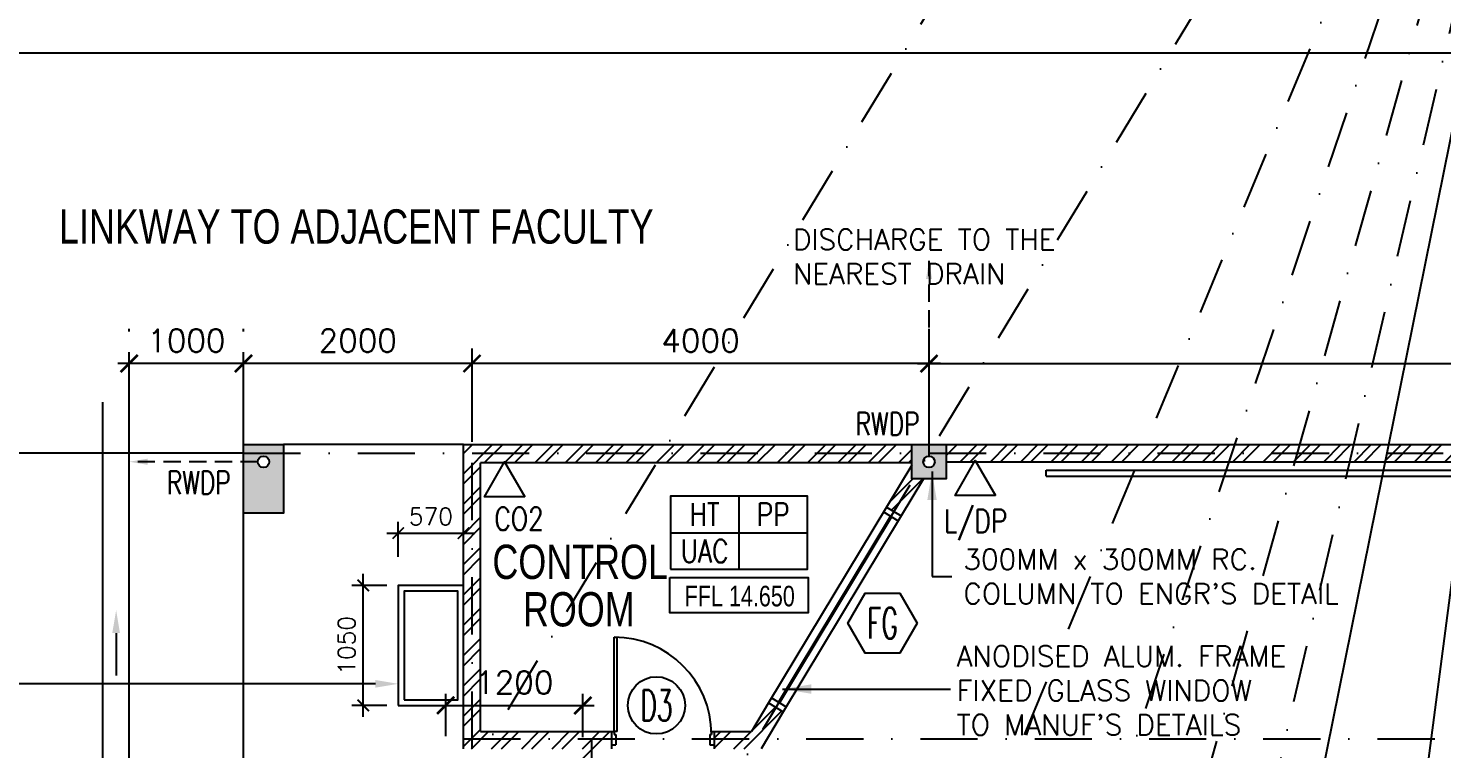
# Model space of a CAD drawing. Extents: x 2879167 to 2959690, y -882003 to -585933.
# Drawn here: x 2900321 to 2912693, y -844861 to -838558 of the extents above; entities that cross this region are included whole.
import ezdxf
from ezdxf.enums import TextEntityAlignment as Align

# ---------------------------------------------------------------- set-up
doc = ezdxf.new("R2010")
doc.units = 0
doc.header["$LTSCALE"] = 1000
doc.header["$MEASUREMENT"] = 0
doc.header["$PDMODE"] = 66
doc.linetypes.add('DASHDOT', pattern=[1, 0.5, -0.25, 0, -0.25])
doc.linetypes.add('DASHED', pattern=[0.75, 0.5, -0.25])
doc.layers.get('0').update_dxf_attribs({"linetype": 'CONTINUOUS'})
doc.layers.get('DEFPOINTS').update_dxf_attribs({"linetype": 'CONTINUOUS'})
for name, color, linetype in [('-FF', 240, 'CONTINUOUS'), ('COL', 3, 'CONTINUOUS'), ('DIM', 5, 'CONTINUOUS'), ('DR', 5, 'CONTINUOUS'), ('DRAIN', 1, 'CONTINUOUS'), ('Finishes', 1, 'CONTINUOUS'), ('GRID', 6, 'DASHDOT'), ('H', 6, 'CONTINUOUS'), ('kotak', 190, 'CONTINUOUS'), ('LINE', 7, 'CONTINUOUS'), ('RWDP', 5, 'CONTINUOUS'), ('SCH-WIN', 7, 'CONTINUOUS'), ('Sch_Door', 7, 'CONTINUOUS'), ('Sch_Window', 2, 'CONTINUOUS'), ('SPEC', 7, 'CONTINUOUS'), ('TEXT', 7, 'CONTINUOUS'), ('WALL', 2, 'CONTINUOUS'), ('WIN', 5, 'CONTINUOUS')]:
    doc.layers.add(name, color=color, linetype=linetype)
doc.styles.add('E', font='ROMANS.SHX')
doc.styles.add('ROMANS', font='romans.shx')
doc.styles.get("Standard").update_dxf_attribs({"font": 'Helv.shx'})
doc.dimstyles.new('LEADER', dxfattribs={"dimscale": 100, "dimtxt": 2, "dimasz": 2, "dimexe": 1, "dimexo": 1, "dimgap": 0.5, "dimtad": 0, "dimdec": 0, "dimzin": 0, "dimdsep": 46, "dimtxsty": 'ROMANS', "dimcen": 0, "dimdle": 1, "dimclrd": 1, "dimclre": 255, "dimadec": 0, "dimazin": 0, "dimtfac": 1, "dimtdec": 0, "dimtofl": 0, "dimtmove": 2, "dimatfit": 3, "dimfxl": 0, "dimtolj": 1, "dimtzin": 0, "dimarcsym": 0})
doc.dimstyles.get("Standard").update_dxf_attribs({"dimscale": 5, "dimtxt": 1, "dimasz": 2, "dimexe": 1, "dimexo": 1, "dimgap": 1, "dimtad": 0, "dimtih": 1, "dimtoh": 1, "dimdec": 4, "dimzin": 0, "dimdsep": 46, "dimtxsty": 'ROMANS', "dimcen": 1, "dimadec": 0, "dimazin": 0, "dimtfac": 1, "dimtdec": 4, "dimtofl": 0, "dimtmove": 0, "dimatfit": 3, "dimfxl": 0, "dimtolj": 1, "dimtzin": 0, "dimarcsym": 0})
doc.dimstyles.new('STANDARD$0', dxfattribs={"dimscale": 0, "dimtxt": 8, "dimasz": 6, "dimexe": 1, "dimexo": 1, "dimgap": 3, "dimtad": 1, "dimdec": 0, "dimlfac": -1, "dimrnd": 1, "dimzin": 0, "dimdsep": 46, "dimtxsty": 'Standard', "dimcen": 0, "dimclrd": 5, "dimclre": 250, "dimadec": 0, "dimazin": 0, "dimtfac": 1, "dimtdec": 4, "dimtofl": 0, "dimtmove": 0, "dimatfit": 3, "dimfxl": 0, "dimtolj": 1, "dimtzin": 0, "dimarcsym": 0})

# ---------------------------------------------------------------- blocks, each defined once
blk = doc.blocks.new('_ARCHTICK')
at = {"color": 0, "linetype": 'ByBlock', "const_width": 0.15}
blk.add_lwpolyline([(-0.5, -0.5), (0.5, 0.5)], dxfattribs=at)
blk = doc.blocks.new('*D195')
at = {"layer": 'DEFPOINTS', "color": 0}
for p in [(2914231, -832276), (2914231, -832276), (2913813, -834561), (2898231, -858827), (2931005, -860112)]:
    blk.add_point(p, dxfattribs=at)
at = {"layer": 'DIM'}
blk.add_arc((2914231, -832276), 2323, 238.927, 301.073, dxfattribs=at)
at = {"layer": 'DIM', "xscale": 200, "yscale": 200, "zscale": 200}
for p, rotation in [((2913032, -834265), 148.9270490380316), ((2915430, -834265), 31.07295098388072)]:
    blk.add_blockref('_ARCHTICK', p, dxfattribs=dict(at, rotation=rotation))
at = {"layer": 'DIM', "color": 7, "insert": (2914231, -834379), "char_height": 200, "attachment_point": 5, "rotation": 0, "style": 'ROMANS'}
blk.add_mtext('\\A1;62°8\'45"', dxfattribs=at)
blk = doc.blocks.new('*D196')
at = {"layer": 'DEFPOINTS', "color": 0}
for p in [(2908205, -841491), (2920257, -841491), (2920257, -841491)]:
    blk.add_point(p, dxfattribs=at)
at = {"layer": 'DIM', "color": 0}
blk.add_line((2908105, -841491), (2920357, -841491), dxfattribs=at)
at = {"layer": 'DIM', "color": 0, "xscale": 150, "yscale": 150, "zscale": 150, "rotation": 180}
blk.add_blockref('_ARCHTICK', (2908205, -841491), dxfattribs=at)
at = {"layer": 'DIM', "color": 0, "xscale": 150, "yscale": 150, "zscale": 150}
blk.add_blockref('_ARCHTICK', (2920257, -841491), dxfattribs=at)
at = {"layer": 'DIM', "color": 7, "insert": (2915012, -841281), "char_height": 200, "attachment_point": 5, "style": 'ROMANS'}
blk.add_mtext('\\A1;12050', dxfattribs=at)
blk = doc.blocks.new('*D205')
at = {"layer": 'DEFPOINTS', "color": 0}
for p in [(2904205, -841491), (2904205, -842276), (2908205, -842276)]:
    blk.add_point(p, dxfattribs=at)
at = {"layer": 'DIM', "color": 0}
for p, q in [((2908305, -841491), (2904105, -841491)), ((2904205, -842176), (2904205, -841391)), ((2908205, -842176), (2908205, -841391))]:
    blk.add_line(p, q, dxfattribs=at)
at = {"layer": 'DIM', "color": 0, "xscale": 150, "yscale": 150, "zscale": 150}
for p, rotation in [((2904205, -841491), 180.0000000183428), ((2908205, -841491), 1.834276730505735e-08)]:
    blk.add_blockref('_ARCHTICK', p, dxfattribs=dict(at, rotation=rotation))
at = {"layer": 'DIM', "color": 7, "insert": (2906205, -841291), "char_height": 200, "attachment_point": 5, "rotation": 0, "style": 'ROMANS'}
blk.add_mtext('\\A1;4000', dxfattribs=at)
blk = doc.blocks.new('*D206')
at = {"layer": 'DEFPOINTS', "color": 0}
for p in [(2902205, -841491), (2904205, -842211), (2902205, -842311)]:
    blk.add_point(p, dxfattribs=at)
at = {"layer": 'DIM', "color": 0}
for p, q in [((2904305, -841491), (2902105, -841491)), ((2902205, -842211), (2902205, -841391)), ((2904205, -842111), (2904205, -841391))]:
    blk.add_line(p, q, dxfattribs=at)
at = {"layer": 'DIM', "color": 0, "xscale": 150, "yscale": 150, "zscale": 150}
for p, rotation in [((2902205, -841491), 180.0000000183428), ((2904205, -841491), 1.834276730505735e-08)]:
    blk.add_blockref('_ARCHTICK', p, dxfattribs=dict(at, rotation=rotation))
at = {"layer": 'DIM', "color": 7, "insert": (2903205, -841291), "char_height": 200, "attachment_point": 5, "rotation": 0, "style": 'ROMANS'}
blk.add_mtext('\\A1;2000', dxfattribs=at)
blk = doc.blocks.new('*D207')
at = {"layer": 'DEFPOINTS', "color": 0}
for p in [(2901205, -841491), (2901205, -841879), (2902205, -841879)]:
    blk.add_point(p, dxfattribs=at)
at = {"layer": 'DIM', "color": 0}
for p, q in [((2902305, -841491), (2901105, -841491)), ((2901205, -841779), (2901205, -841391)), ((2902205, -841779), (2902205, -841391))]:
    blk.add_line(p, q, dxfattribs=at)
at = {"layer": 'DIM', "color": 0, "xscale": 150, "yscale": 150, "zscale": 150}
for p, rotation in [((2901205, -841491), 180.0000000183428), ((2902205, -841491), 1.834276730505735e-08)]:
    blk.add_blockref('_ARCHTICK', p, dxfattribs=dict(at, rotation=rotation))
at = {"layer": 'DIM', "color": 7, "insert": (2901705, -841291), "char_height": 200, "attachment_point": 5, "rotation": 0, "style": 'ROMANS'}
blk.add_mtext('\\A1;1000', dxfattribs=at)
blk = doc.blocks.new('*D208')
at = {"layer": 'DEFPOINTS', "color": 0}
for p in [(2905175, -844482), (2903975, -844851), (2905175, -844861)]:
    blk.add_point(p, dxfattribs=at)
at = {"layer": 'DIM', "color": 0}
for p, q in [((2903975, -844751), (2903975, -844382)), ((2905175, -844761), (2905175, -844382)), ((2903875, -844482), (2905275, -844482))]:
    blk.add_line(p, q, dxfattribs=at)
at = {"layer": 'DIM', "color": 0, "xscale": 150, "yscale": 150, "zscale": 150}
for p, rotation in [((2903975, -844482), 180.0000000183428), ((2905175, -844482), 1.834279318118659e-08)]:
    blk.add_blockref('_ARCHTICK', p, dxfattribs=dict(at, rotation=rotation))
at = {"layer": 'DIM', "color": 7, "insert": (2904575, -844282), "char_height": 200, "attachment_point": 5, "rotation": 0, "style": 'ROMANS'}
blk.add_mtext('\\A1;1200', dxfattribs=at)
blk = doc.blocks.new('*D211')
at = {"layer": 'DEFPOINTS', "color": 0}
for p in [(2914231, -832276), (2914231, -832276), (2910578, -865824), (2917884, -865824), (2912983, -866783)]:
    blk.add_point(p, dxfattribs=at)
at = {"layer": 'DIM'}
for p, q in [((2910567, -865923), (2910482, -866702)), ((2917895, -865923), (2917980, -866702))]:
    blk.add_line(p, q, dxfattribs=at)
blk.add_arc((2914231, -832276), 34530, 263.7854, 276.2146, dxfattribs=at)
at = {"layer": 'DIM', "xscale": 200, "yscale": 200, "zscale": 200}
for p, rotation in [((2910493, -866602), 173.7854098226173), ((2917969, -866602), 6.214590176150291)]:
    blk.add_blockref('_ARCHTICK', p, dxfattribs=dict(at, rotation=rotation))
at = {"layer": 'DIM', "color": 7, "insert": (2914231, -866586), "char_height": 200, "attachment_point": 5, "style": 'ROMANS'}
blk.add_mtext('\\A1;12°25\'45"', dxfattribs=at)
blk = doc.blocks.new('*D214')
at = {"layer": 'DEFPOINTS', "color": 0}
for p in [(2914231, -832276), (2914231, -832276), (2903496, -864095), (2905581, -865721), (2910578, -865824)]:
    blk.add_point(p, dxfattribs=at)
at = {"layer": 'DIM'}
for p, q in [((2903464, -864190), (2903155, -865104)), ((2910567, -865923), (2910481, -866718))]:
    blk.add_line(p, q, dxfattribs=at)
blk.add_arc((2914231, -832276), 34546, 251.3562, 263.7854, dxfattribs=at)
at = {"layer": 'DIM', "xscale": 200, "yscale": 200, "zscale": 200}
for p, rotation in [((2903187, -865009), 161.3562291409189), ((2910491, -866619), 353.7854095700074)]:
    blk.add_blockref('_ARCHTICK', p, dxfattribs=dict(at, rotation=rotation))
at = {"layer": 'DIM', "color": 7, "insert": (2906843, -865798), "char_height": 200, "attachment_point": 5, "rotation": 347.5708, "style": 'ROMANS'}
blk.add_mtext('\\A1;12°25\'45"', dxfattribs=at)
blk = doc.blocks.new('*D215')
at = {"layer": 'DEFPOINTS', "color": 0}
for p in [(2914231, -832276), (2914231, -832276), (2896783, -861230), (2898592, -863063), (2903496, -864095)]:
    blk.add_point(p, dxfattribs=at)
at = {"layer": 'DIM'}
for p, q in [((2896732, -861316), (2896357, -861938)), ((2903464, -864190), (2903160, -865090))]:
    blk.add_line(p, q, dxfattribs=at)
blk.add_arc((2914231, -832276), 34532, 238.927, 251.3562, dxfattribs=at)
at = {"layer": 'DIM', "xscale": 200, "yscale": 200, "zscale": 200}
for p, rotation in [((2896408, -861853), 148.9270488143155), ((2903192, -864995), 341.3562291409183)]:
    blk.add_blockref('_ARCHTICK', p, dxfattribs=dict(at, rotation=rotation))
at = {"layer": 'DIM', "color": 7, "insert": (2899807, -863409), "char_height": 200, "attachment_point": 5, "rotation": 335.1416, "style": 'ROMANS'}
blk.add_mtext('\\A1;12°25\'45"', dxfattribs=at)
blk = doc.blocks.new('*D248')
at = {"layer": 'DEFPOINTS', "color": 0}
for p in [(2914231, -832276), (2910020, -864502)]:
    blk.add_point(p, dxfattribs=at)
at = {"layer": 'DIM', "color": 0}
blk.add_line((2914244, -832176), (2910008, -864601), dxfattribs=at)
at = {"layer": 'DIM', "color": 0, "xscale": 150, "yscale": 150, "zscale": 150, "rotation": 262.5559261488257}
blk.add_blockref('_ARCHTICK', (2910020, -864502), dxfattribs=at)
at = {"layer": 'DIM', "color": 7, "insert": (2911107, -854329), "char_height": 200, "attachment_point": 5, "rotation": 82.5559, "style": 'ROMANS'}
blk.add_mtext('\\A1;R32500', dxfattribs=at)
blk = doc.blocks.new('*D241')
at = {"layer": 'DEFPOINTS', "color": 0}
for p in [(2914231, -832276), (2914231, -832276), (2901771, -864243), (2900803, -864503), (2903074, -865344)]:
    blk.add_point(p, dxfattribs=at)
at = {"layer": 'DIM'}
blk.add_arc((2914231, -832276), 34310, 247.3801, 251.3562, dxfattribs=at)
at = {"layer": 'DIM', "xscale": 200, "yscale": 200, "zscale": 200}
for p, rotation in [((2901035, -863946), 157.3801448760717), ((2903263, -864785), 341.3562392169155)]:
    blk.add_blockref('_ARCHTICK', p, dxfattribs=dict(at, rotation=rotation))
at = {"layer": 'DIM', "color": 7, "insert": (2902219, -864180), "char_height": 200, "attachment_point": 5, "rotation": 339.3682, "style": 'ROMANS'}
blk.add_mtext('\\A1;3°58\'34"', dxfattribs=at)
blk = doc.blocks.new('*D242')
at = {"layer": 'DEFPOINTS', "color": 0}
for p in [(2914231, -832276), (2914231, -832276), (2903828, -864970), (2903070, -865356), (2904805, -865892)]:
    blk.add_point(p, dxfattribs=at)
at = {"layer": 'DIM'}
blk.add_arc((2914231, -832276), 34310, 251.3562, 254.3361, dxfattribs=at)
at = {"layer": 'DIM', "xscale": 200, "yscale": 200, "zscale": 200}
for p, rotation in [((2903263, -864785), 161.3562293810234), ((2904968, -865311), 344.3361454312286)]:
    blk.add_blockref('_ARCHTICK', p, dxfattribs=dict(at, rotation=rotation))
at = {"layer": 'DIM', "color": 7, "insert": (2904177, -864850), "char_height": 200, "attachment_point": 5, "rotation": 342.8462, "style": 'ROMANS'}
blk.add_mtext('\\A1;2°58\'48"', dxfattribs=at)
blk = doc.blocks.new('A$C20F67EEF')
at = {"layer": 'LINE', "color": 5}
blk.add_line((33, 200), (33, 571), dxfattribs=at)
blk.add_solid([(0, 200), (67, 200), (33, 0)], dxfattribs=at)
blk = doc.blocks.new('DR900')
at = {"layer": 'DR'}
for p, q in [((25, 940), (50, 940)), ((25, 115), (25, 940)), ((50, 115), (50, 940)), ((0, 115), (25, 115)), ((0, 0), (38, 0)), ((50, 115), (25, 115)), ((25, 115), (25, 90)), ((25, 90), (38, 90)), ((38, 90), (38, 0)), ((862, 90), (875, 90)), ((862, 90), (862, 0)), ((862, 0), (900, 0)), ((875, 115), (900, 115)), ((875, 115), (875, 90))]:
    blk.add_line(p, q, dxfattribs=at)
blk.add_arc((25, 90), 850, 0, 90, dxfattribs=at)
blk = doc.blocks.new('*D187')
at = {"layer": 'DEFPOINTS', "color": 0, "ltscale": 0.1}
for p in [(2914231, -832276), (2908510, -860604)]:
    blk.add_point(p, dxfattribs=at)
at = {"layer": 'DIM', "ltscale": 0.1}
blk.add_line((2914251, -832177), (2908491, -860702), dxfattribs=at)
at = {"layer": 'DIM', "ltscale": 0.1, "xscale": 200, "yscale": 200, "zscale": 200, "rotation": 258.5830123765257}
blk.add_blockref('_ARCHTICK', (2908510, -860604), dxfattribs=at)
at = {"layer": 'DIM', "color": 7, "ltscale": 0.1, "insert": (2909550, -854231), "char_height": 200, "attachment_point": 5, "rotation": 78.583, "style": 'ROMANS'}
blk.add_mtext('\\A1;R28900', dxfattribs=at)
blk = doc.blocks.new('*D258')
at = {"color": 7, "lineweight": -2}
for p, q in [((2903460, -842975), (2904230, -842975)), ((2903560, -843183), (2903560, -842875)), ((2904130, -843183), (2904130, -842875))]:
    blk.add_line(p, q, dxfattribs=at)
at = {"layer": 'DEFPOINTS', "color": 0}
for p in [(2904130, -842975), (2903560, -843283), (2904130, -843283)]:
    blk.add_point(p, dxfattribs=at)
at = {"color": 7, "lineweight": -2, "xscale": 100, "yscale": 100, "zscale": 100, "rotation": 180}
blk.add_blockref('_ARCHTICK', (2903560, -842975), dxfattribs=at)
at = {"color": 7, "lineweight": -2, "xscale": 100, "yscale": 100, "zscale": 100}
blk.add_blockref('_ARCHTICK', (2904130, -842975), dxfattribs=at)
at = {"color": 7, "insert": (2903845, -842830), "char_height": 150, "attachment_point": 5, "style": 'E'}
blk.add_mtext('\\A1;570', dxfattribs=at)
blk = doc.blocks.new('*D259')
at = {"color": 7, "lineweight": -2}
for p, q in [((2903253, -844582), (2903253, -843332)), ((2903460, -843432), (2903153, -843432)), ((2903460, -844482), (2903153, -844482))]:
    blk.add_line(p, q, dxfattribs=at)
at = {"layer": 'DEFPOINTS', "color": 0}
for p in [(2903253, -843432), (2903560, -843432), (2903560, -844482)]:
    blk.add_point(p, dxfattribs=at)
at = {"color": 7, "lineweight": -2, "xscale": 100, "yscale": 100, "zscale": 100}
for p, rotation in [((2903253, -843432), 90), ((2903253, -844482), 270)]:
    blk.add_blockref('_ARCHTICK', p, dxfattribs=dict(at, rotation=rotation))
at = {"color": 7, "insert": (2903108, -843957), "char_height": 150, "attachment_point": 5, "rotation": 90, "style": 'E'}
blk.add_mtext('\\A1;1050', dxfattribs=at)

msp = doc.modelspace()

# ---------------------------------------------------------------- hatches: boundary and pattern name
at = {"layer": 'H', "ltscale": 0.1}
h = msp.add_hatch(dxfattribs=at)
h.set_pattern_fill('AR-CONC', color=256, scale=35, style=0)
h.set_pattern_definition([(50, (488140.78, 85286.4), (251.041064, -21.963247), [26.25, -288.75]), (355, (488140.78, 85286.4), (-48.562967, 263.267247), [21, -231]), (100.4514, (488161.7, 85284.56), (202.478284, 241.30384), [22.309067, -245.39974]), (46.1842, (488140.78, 85356.4), (373.534367, -57.931655), [39.375, -433.125]), (96.6356, (488171.9, 85351.56), (327.131947, 340.941255), [33.4636, -368.09955]), (351.1842, (488140.78, 85356.4), (327.13168, 340.94151), [31.5, -346.5]), (21, (488175.78, 85338.9), (208.917468, -140.916612), [26.25, -288.75]), (326, (488175.78, 85338.9), (85.160366, 253.802516), [21, -231]), (71.4514, (488193.19, 85327.15), (294.07792, 112.885674), [22.309067, -245.39974]), (37.5, (488140.78, 85286.39), (4.2559494, 116.5128488), [0, -228.2, 0, -234.5, 0, -231.875]), (7.5, (488140.78, 85286.39), (92.074338, 138.044099), [0, -133.7, 0, -222.95, 0, -88.375]), (327.5, (488062.73, 85286.39), (186.8378527, -7.894205), [0, -87.5, 0, -273, 0, -362.25]), (317.5, (488027.73, 85286.39), (204.115159, 35.036744), [0, -113.75, 0, -181.3, 0, -257.25])])
h.paths.add_polyline_path([(2902555.2, -842200.5), (2902380.2, -842200.5), (2902380.2, -842300.5, -0.4142136), (2902430.2, -842350.5, -1), (2902330.2, -842350.5, -0.4142136), (2902380.2, -842300.5), (2902380.2, -842200.5), (2902205.2, -842200.5), (2902205.2, -842800.5), (2902555.2, -842800.5)])
h.paths.add_polyline_path([(2902555.2, -846650.5), (2902205.2, -846650.5), (2902205.2, -847250.5), (2902555.2, -847250.5)])
h.paths.add_polyline_path([(2905325.5, -846950.5), (2905025.5, -846950.5), (2905025.5, -847250.5), (2905325.5, -847250.5)])
h.paths.add_polyline_path([(2908355.2, -842200.5), (2908205.2, -842200.5), (2908205.2, -842300.5, -0.4142136), (2908255.2, -842350.5, -1), (2908155.2, -842350.5, -0.4142136), (2908205.2, -842300.5), (2908205.2, -842200.5), (2908055.2, -842200.5), (2908055.2, -842500.5), (2908355.2, -842500.5)])
h = msp.add_hatch(dxfattribs=at)
h.set_pattern_fill('ANSI32', color=256, scale=500, style=0)
h.set_pattern_definition([(45, (488140.78, 85286.4), (-132.582521, 132.582521), []), (45, (488229.17, 85286.4), (-132.582521, 132.582521), [])])
h.paths.add_polyline_path([(2908055.2, -842200.5), (2904130.2, -842200.5), (2904130.2, -844861.1), (2905175.5, -844861.1), (2905175.5, -844961.1), (2905325.5, -844961.1), (2905325.5, -844861.1), (2905425.5, -844861.1), (2905425.5, -844711.1), (2904280.2, -844711.1), (2904280.2, -842361.1), (2908055.2, -842361.1)])
h.paths.add_polyline_path([(2908157.2, -842500.5), (2908055.2, -842500.5), (2908055.2, -842379.1), (2907833.6, -842746.9), (2907962, -842824.3)])
h.paths.add_polyline_path([(2906929.8, -844537.3), (2906801.3, -844459.9), (2906649.9, -844711.1), (2906325.5, -844711.1), (2906325.5, -844861.1), (2906734.7, -844861.1)], flags=17)
h = msp.add_hatch(dxfattribs=at)
h.set_pattern_fill('ANSI32', color=256, scale=500, style=0)
h.set_pattern_definition([(45, (488140.78, 85286.4), (-132.582521, 132.582521), []), (45, (488229.17, 85286.4), (-132.582521, 132.582521), [])])
h.paths.add_polyline_path([(2914231.1, -842200.5), (2908355.2, -842200.5), (2908355.2, -842350.5), (2914231.1, -842350.5)])
h.paths.add_polyline_path([(2920107.1, -842200.5), (2914231.1, -842200.5), (2914231.1, -842350.5), (2920107.1, -842350.5)])

# ---------------------------------------------------------------- linework, layer by layer
at = {"layer": '-FF'}
for points in [[(2904666, -842656), (2904313.2, -842656), (2904489.6, -842350.5)], [(2908786.4, -842645.4), (2908433.6, -842645.4), (2908610, -842339.9)]]:
    msp.add_lwpolyline(points, close=True, dxfattribs=at)
at = {"ltscale": 2}
for p, q in [((2901205.2, -847934.1), (2901205.2, -841830.1)), ((2904130.2, -842200.5), (2902555.2, -842200.5)), ((2909231.1, -842425.5), (2919231.1, -842425.5)), ((2909231.1, -842475.5), (2909231.1, -842425.5)), ((2909231.1, -842475.5), (2919231.1, -842475.5)), ((2902205.2, -846650.5), (2902205.2, -842800.5))]:
    msp.add_line(p, q, dxfattribs=at)
at = {"color": 1, "ltscale": 0.1}
msp.add_line((2903360.2, -844293.5), (2900161.8, -844293.5), dxfattribs=at)
at = {"ltscale": 0.1}
for points in [[(2903560.2, -844482), (2904130.2, -844482), (2904130.2, -843432), (2903560.2, -843432)], [(2903610.2, -844432), (2904080.2, -844432), (2904080.2, -843482), (2903610.2, -843482)]]:
    msp.add_lwpolyline(points, close=True, dxfattribs=at)
at = {"color": 1, "ltscale": 0.1}
msp.add_solid([(2903360.2, -844260.2), (2903360.2, -844326.8), (2903560.2, -844293.5)], dxfattribs=at)
at = {"layer": 'COL', "color": 3, "ltscale": 2}
for points in [[(2902205.2, -842200.5), (2902555.2, -842200.5), (2902555.2, -842800.5), (2902205.2, -842800.5)], [(2908055.2, -842200.5), (2908355.2, -842200.5), (2908355.2, -842500.5), (2908055.2, -842500.5)], [(2908055.2, -842200.5), (2908355.2, -842200.5), (2908355.2, -842500.5), (2908055.2, -842500.5)]]:
    msp.add_lwpolyline(points, close=True, dxfattribs=at)
at = {"layer": 'DRAIN', "color": 1, "ltscale": 2}
msp.add_line((2900975.2, -847870.2), (2900975.2, -841830.1), dxfattribs=at)
at = {"layer": 'Finishes'}
for p, q in [((2906541.3, -842651.7), (2906541.3, -843291.7)), ((2905941.2, -842972.1), (2907141.4, -842972.1))]:
    msp.add_line(p, q, dxfattribs=at)
msp.add_lwpolyline([(2905941.2, -843291.7), (2907141.4, -843291.7), (2907141.4, -842651.7), (2905941.2, -842651.7)], close=True, dxfattribs=at)
at = {"layer": 'GRID'}
for p, q in [((2912518.1, -831243.2), (2894534.8, -861086.4)), ((2914231.1, -832275.5), (2896218.2, -862167.7)), ((2914231.1, -832275.5), (2900803, -864502.9)), ((2903070, -865356.5), (2914231.1, -832275.5)), ((2914231.1, -832275.5), (2904804.9, -865891.9)), ((2914231.1, -832275.5), (2908018.4, -858961.9)), ((2901205.2, -842211.1), (2901205.2, -841187.9)), ((2902205.2, -842211.1), (2902205.2, -841187.9)), ((2904205.2, -844861.1), (2904205.2, -841187.9)), ((2908205.2, -842275.5), (2908205.2, -841187.9)), ((2902205.2, -842275.5), (2938704.8, -842275.5)), ((2904130.2, -844775.5), (2928615, -844775.5)), ((2905250.5, -844786.1), (2905250.5, -847178.8))]:
    msp.add_line(p, q, dxfattribs=at)
at = {"layer": 'GRID', "color": 151}
msp.add_line((2902205.2, -842275.5), (2902205.2, -842275.5), dxfattribs=at)
at = {"layer": 'kotak', "ltscale": 2}
for p, q in [((2929810, -838775.5), (2898552.5, -838775.5)), ((2902205.2, -842275.5), (2898552.5, -842275.5))]:
    msp.add_line(p, q, dxfattribs=at)
at = {"layer": 'RWDP', "linetype": 'DASHED', "ltscale": 0.3}
for p, q in [((2908205.2, -842300.5), (2908205.2, -840592.8)), ((2902330.2, -842350.5), (2901205.2, -842350.5))]:
    msp.add_line(p, q, dxfattribs=at)
at = {"layer": 'RWDP', "ltscale": 0.1}
for centre in [(2902380.2, -842350.5), (2908205.2, -842350.5)]:
    msp.add_circle(centre, 50, dxfattribs=at)
at = {"layer": 'RWDP', "linetype": 'DASHED', "ltscale": 0.3}
for points in [[(2908178.5, -840752.8), (2908231.8, -840752.8), (2908205.2, -840592.8)], [(2901365.2, -842377.2), (2901365.2, -842323.8), (2901205.2, -842350.5)]]:
    msp.add_solid(points, dxfattribs=at)
at = {"layer": 'SCH-WIN', "ltscale": 0.1}
msp.add_lwpolyline([(2908102.4, -843762.7), (2907950.4, -844025.9), (2907646.4, -844025.9), (2907494.4, -843762.7), (2907646.4, -843499.4), (2907950.4, -843499.4)], close=True, dxfattribs=at)
at = {"layer": 'Sch_Door', "ltscale": 0.1}
msp.add_circle((2905819.2, -844481.9), 250.4, dxfattribs=at)
at = {"layer": 'SPEC', "color": 1}
msp.add_lwpolyline([(2905936.6, -843363.9), (2907146, -843363.9), (2907146, -843670.9), (2905936.6, -843670.9)], close=True, dxfattribs=at)
at = {"layer": 'WALL'}
for p, q in [((2904130.2, -844861.1), (2904130.2, -842200.5)), ((2904130.2, -842200.5), (2924332.1, -842200.5)), ((2904280.2, -844711.1), (2904280.2, -842361.1)), ((2908055.2, -842361.1), (2904280.2, -842361.1)), ((2908355.2, -842350.5), (2920107.1, -842350.5)), ((2908055.2, -842379.1), (2907833.6, -842746.9)), ((2908157.2, -842500.5), (2907962, -842824.3)), ((2907833.6, -842746.9), (2907962, -842824.3)), ((2906801.3, -844459.9), (2906649.9, -844711.1)), ((2906801.3, -844459.9), (2906929.8, -844537.3)), ((2906929.8, -844537.3), (2906734.7, -844861.1)), ((2904280.2, -844711.1), (2905425.5, -844711.1)), ((2905425.5, -844711.1), (2905425.5, -844861.1)), ((2906325.5, -844711.1), (2906325.5, -844861.1)), ((2906325.5, -844711.1), (2906649.9, -844711.1))]:
    msp.add_line(p, q, dxfattribs=at)
at = {"layer": 'WIN'}
for p, q in [((2907833.6, -842746.9), (2906801.3, -844459.9)), ((2907866.9, -842825.3), (2906886.2, -844452.7)), ((2907877.1, -842831.5), (2906896.5, -844458.9)), ((2907962, -842824.3), (2906929.8, -844537.3)), ((2907807.8, -842789.7), (2907936.2, -842867.1)), ((2906827.1, -844417.1), (2906955.6, -844494.5))]:
    msp.add_line(p, q, dxfattribs=at)

# ---------------------------------------------------------------- block references
at = {"ltscale": 0.1, "rotation": 179.9999995081098}
msp.add_blockref('A$C20F67EEF', (2901123.5, -843649.1), dxfattribs=at)
at = {"color": 1, "ltscale": 0.1}
msp.add_blockref('DR900', (2905425.5, -844826.1), dxfattribs=at)

# ---------------------------------------------------------------- texts
at = {"layer": 'Finishes', "color": 7, "ltscale": 10, "style": 'ROMANS', "width": 0.8}
for s, p in [('HT', (2906241.3, -842812.1)), ('PP', (2906841.3, -842812.1)), ('UAC', (2906241.3, -843132.1))]:
    msp.add_text(s, height=200, dxfattribs=at).set_placement(p, align=Align.MIDDLE)
at = {"layer": 'LINE', "ltscale": 0.1, "style": 'ROMANS', "width": 0.8}
for s, p in [('L/DP', (2908335.4, -842969)), ('CO2', (2904400.8, -842948.7))]:
    msp.add_text(s, height=200, dxfattribs=at).set_placement(p)
at = {"layer": 'Sch_Door', "color": 2, "style": 'ROMANS', "width": 0.6}
msp.add_text('D3', height=270, dxfattribs=at).set_placement((2905819.2, -844481.9), align=Align.MIDDLE_CENTER)
at = {"layer": 'Sch_Window', "style": 'ROMANS', "width": 0.6}
msp.add_text('FG', height=270, rotation=0, dxfattribs=at).set_placement((2907798.4, -843762.7), align=Align.MIDDLE_CENTER)
at = {"layer": 'SPEC', "color": 7, "style": 'ROMANS', "width": 0.75}
for p in [(2907563.5, -842118.8), (2901534.1, -842633.3)]:
    msp.add_text('RWDP', height=200, rotation=0, dxfattribs=at).set_placement(p)
at = {"layer": 'SPEC', "color": 7, "width": 0.75}
msp.add_text('FFL 14.650', height=180, dxfattribs=at).set_placement((2906548.1, -843525.7, -4612.3), align=Align.MIDDLE_CENTER)
at = {"layer": 'SPEC', "color": 7, "char_height": 180, "attachment_point": 4, "style": 'ROMANS'}
for s, insert in [('DISCHARGE TO THE\\PNEAREST DRAIN', (2907013.1, -840556.9)), ("300MM x 300MM RC. \\PCOLUMN TO ENGR'S DETAIL", (2908505.9, -843354.4)), ("ANODISED ALUM. FRAME\\PFIXED GLASS WINDOW\\PTO MANUF'S DETAILS", (2908445.8, -844351.1))]:
    msp.add_mtext(s, dxfattribs=dict(at, insert=insert))
at = {"layer": 'TEXT', "color": 2, "width": 0.75}
msp.add_text('LINKWAY TO ADJACENT FACULTY', height=300, dxfattribs=at).set_placement((2903192.4, -840292.2), align=Align.MIDDLE_CENTER)
for s, p in [('CONTROL', (2905152, -843226)), ('ROOM', (2905140, -843641))]:
    msp.add_text(s, height=300, rotation=359.99999, dxfattribs=at).set_placement(p, align=Align.MIDDLE_CENTER)

# ---------------------------------------------------------------- dimensions: what is measured, and where the dimension line sits
for base, p1, p2, angle, picture, middle in [((2904130.2, -842975.2), (2903560.2, -843282.6), (2904130.2, -843282.6), 180, '*D258', (2903845.2, -842830.2)), ((2903252.8, -843432), (2903560.2, -844482), (2903560.2, -843432), 270, '*D259', (2903107.8, -843957))]:
    dim = msp.add_linear_dim(base=base, p1=p1, p2=p2, angle=angle, dimstyle='LEADER', override={"dimtxt": 1.5, "dimasz": 1, "dimgap": 0.7, "dimtad": 1, "dimtxsty": 'E', "dimblk": 'ARCHTICK', "dimclrd": 7, "dimclre": 7, "dimclrt": 7, "dimtofl": 1})
    dim.commit()
    dim.dimension.update_dxf_attribs({"geometry": picture, "text_midpoint": middle})
at = {"layer": 'DIM', "ltscale": 0.1}
dim = msp.add_radius_dim(center=(2914231.1, -832275.5), mpoint=(2908510.4, -860603.6), dimstyle='Standard', override={"dimscale": 100, "dimtxt": 2, "dimtad": 1, "dimtih": 0, "dimtoh": 0, "dimdec": 0, "dimblk1": 'ARCHTICK', "dimblk2": 'ARCHTICK', "dimsah": 1, "dimcen": 0, "dimdle": 1, "dimclrd": 256, "dimclre": 256, "dimclrt": 7, "dimaunit": 1, "dimadec": 3, "dimtdec": 0, "dimtmove": 2, "dimldrblk": 'ARCHTICK', "dimlwd": 65535, "dimlwe": 65535}, dxfattribs=at)
dim.commit()
dim.dimension.update_dxf_attribs({"geometry": '*D187', "text_midpoint": (2909549.8, -854231), "dimtype": 164})
at = {"layer": 'DIM'}
dim = msp.add_radius_dim(center=(2914231.1, -832275.5), mpoint=(2910020.5, -864501.6), dimstyle='Standard', override={"dimscale": 100, "dimtxt": 2, "dimasz": 1.5, "dimtad": 1, "dimtih": 0, "dimtoh": 0, "dimdec": 0, "dimblk1": 'ARCHTICK', "dimblk2": 'ARCHTICK', "dimsah": 1, "dimcen": 0, "dimdle": 1, "dimclrt": 7, "dimtdec": 0, "dimtmove": 2}, dxfattribs=at)
dim.commit()
dim.dimension.update_dxf_attribs({"geometry": '*D248', "text_midpoint": (2911106.9, -854329.2), "dimtype": 164})
for base, line1, line2, picture, middle in [((2898591.6, -863062.9), ((2903495.6, -864095.1), (2914231.1, -832275.5)), ((2914231.1, -832275.5), (2896783.4, -861229.9)), '*D215', (2899806.7, -863409.4)), ((2913813.5, -834560.7), ((2914231.1, -832275.5), (2931005.3, -860112.1)), ((2914231.1, -832275.5), (2898231.1, -858827.3)), '*D195', (2914231.1, -834379.5)), ((2901771.2, -864242.7), ((2914231.1, -832275.5), (2900803, -864502.9)), ((2903074.2, -865344.1), (2914231.1, -832275.5)), '*D241', (2902218.9, -864179.7)), ((2905581, -865721.3), ((2910577.9, -865824), (2914231.1, -832275.5)), ((2903495.6, -864095.1), (2914231.1, -832275.5)), '*D214', (2906842.8, -865798.2)), ((2903828.1, -864970), ((2914231.1, -832275.5), (2904804.9, -865891.9)), ((2903070, -865356.5), (2914231.1, -832275.5)), '*D242', (2904176.5, -864849.6)), ((2912983, -866782.6), ((2917884.3, -865824), (2914231.1, -832275.5)), ((2910577.9, -865824), (2914231.1, -832275.5)), '*D211', (2914231.1, -866586.1))]:
    dim = msp.add_angular_dim_2l(base=base, line1=line1, line2=line2, dimstyle='Standard', override={"dimscale": 100, "dimtxt": 2, "dimtad": 1, "dimtih": 0, "dimtoh": 0, "dimdec": 0, "dimblk1": 'ARCHTICK', "dimblk2": 'ARCHTICK', "dimsah": 1, "dimcen": 0, "dimdle": 1, "dimclrd": 256, "dimclre": 256, "dimclrt": 7, "dimaunit": 1, "dimadec": 3, "dimtdec": 0, "dimtmove": 2, "dimldrblk": 'ARCHTICK', "dimlwd": 65535, "dimlwe": 65535}, dxfattribs=at)
    dim.commit()
    dim.dimension.update_dxf_attribs({"geometry": picture, "text_midpoint": middle})
for base, p1, p2, picture, middle in [((2901205.2, -841491.4), (2902205.2, -841878.7), (2901205.2, -841878.7), '*D207', (2901705.2, -841291.4)), ((2902205.2, -841491.4), (2904205.2, -842211.1), (2902205.2, -842311.1), '*D206', (2903205.2, -841291.4)), ((2904205.2, -841491.4), (2908205.2, -842275.5), (2904205.2, -842275.5), '*D205', (2906205.2, -841291.4)), ((2905175.5, -844482), (2903975.2, -844850.5), (2905175.5, -844861.1), '*D208', (2904575.3, -844282))]:
    dim = msp.add_linear_dim(base=base, p1=p1, p2=p2, angle=180, dimstyle='STANDARD$0', override={"dimscale": 100, "dimtxt": 2, "dimasz": 1.5, "dimgap": 1, "dimlfac": 1, "dimrnd": 0, "dimtxsty": 'ROMANS', "dimblk1": 'ARCHTICK', "dimblk2": 'ARCHTICK', "dimsah": 1, "dimdle": 1, "dimclrd": 0, "dimclre": 0, "dimclrt": 7, "dimtdec": 0, "dimtmove": 2}, dxfattribs=at)
    dim.commit()
    dim.dimension.update_dxf_attribs({"geometry": picture, "text_midpoint": middle})
dim = msp.add_linear_dim(base=(2920257.1, -841491.4), p1=(2908205.2, -841491.4), p2=(2920257.1, -841491.4), text='12050', dimstyle='STANDARD$0', override={"dimscale": 100, "dimtxt": 2, "dimasz": 1.5, "dimgap": 1, "dimlfac": 1, "dimrnd": 0, "dimtxsty": 'ROMANS', "dimblk1": 'ARCHTICK', "dimblk2": 'ARCHTICK', "dimsah": 1, "dimdle": 1, "dimclrd": 0, "dimclre": 0, "dimclrt": 7, "dimtdec": 0, "dimtmove": 2}, dxfattribs=at)
dim.commit()
dim.dimension.update_dxf_attribs({"geometry": '*D196', "text_midpoint": (2915012.3, -841281.1), "dimtype": 160})

# ---------------------------------------------------------------- leaders
at = {"layer": 'SPEC', "annotation_type": 0, "has_hookline": 1, "hookline_direction": 0, "text_width": 3745.7}
msp.add_leader([(2908231.3, -842435.7), (2908231.3, -843354.4), (2908405.9, -843354.4)], dimstyle='Standard', override={"dimscale": 100, "dimtxt": 2, "dimasz": 2.5, "dimexe": 1, "dimexo": 1, "dimgap": 1, "dimtih": 0, "dimtoh": 0, "dimdec": 0, "dimtxsty": 'ROMANS', "dimcen": 0, "dimdle": 1, "dimclrt": 7, "dimtdec": 0}, dxfattribs=at)
at = {"layer": 'SPEC'}
msp.add_leader([(2906923.8, -844339.1), (2908392.3, -844339.1)], dimstyle='Standard', override={"dimscale": 100, "dimtxt": 2, "dimasz": 2.5, "dimexe": 1, "dimexo": 1, "dimgap": 1, "dimtih": 0, "dimtoh": 0, "dimdec": 0, "dimtxsty": 'ROMANS', "dimcen": 0, "dimdle": 1, "dimclrt": 7, "dimtdec": 0}, dxfattribs=at)

doc.saveas('drawing.dxf')
